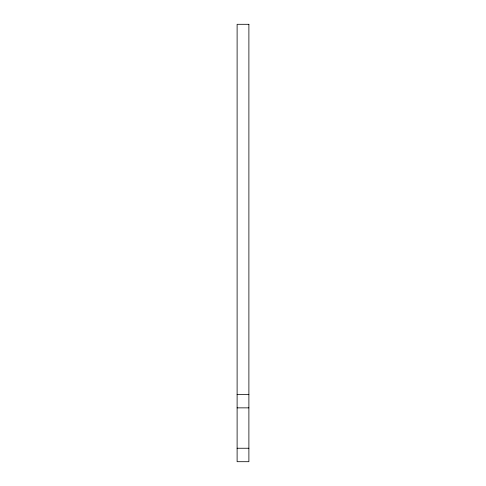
<?xml version="1.0" encoding="UTF-8"?>
<svg xmlns="http://www.w3.org/2000/svg" width="486" height="486" viewBox="0 0 486 486"><rect width="100%" height="100%" fill="white"/><g stroke="black" fill="none" stroke-linecap="round" stroke-linejoin="round"><path stroke-width="0.73" d="M237.113 394.407L248.887 394.407M237.113 407.863L248.887 407.863M237.113 448.244L248.887 448.244M248.887 24.3L237.113 24.3L237.113 461.7L248.887 461.7L248.887 24.3"/></g></svg>
